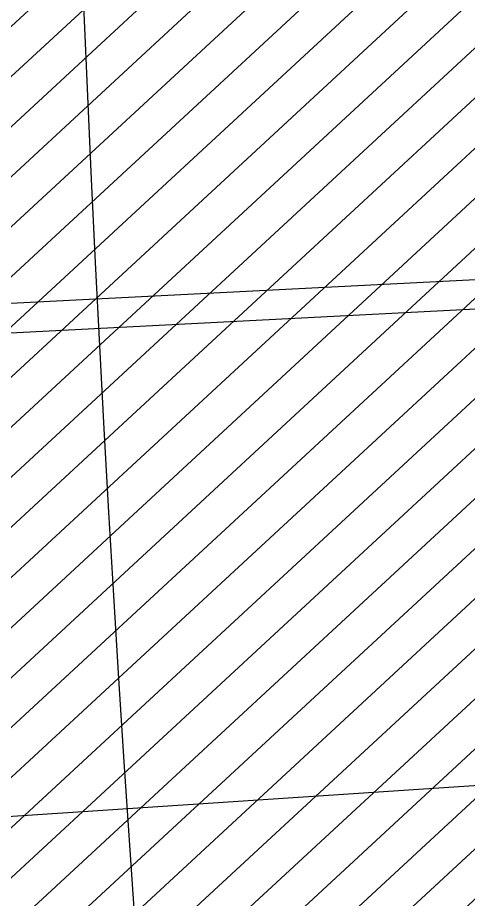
# Model space of a CAD drawing. Extents: x -678889171 to 586587, y -792238163 to 335485.
# Drawn here: x -678760389 to -678751703, y -792093239 to -792076252 of the extents above; entities that cross this region are included whole.
import ezdxf
from ezdxf.enums import TextEntityAlignment as Align

# ---------------------------------------------------------------- set-up
doc = ezdxf.new("R2010")
doc.units = 0
doc.header["$MEASUREMENT"] = 0
for name, color, linetype in [('A-FLOR-PATT', 252, 'Continuous'), ('A-SITE-PATT', 252, 'Continuous'), ('A-WALL', 252, 'Continuous')]:
    doc.layers.add(name, color=color, linetype=linetype)
doc.layers.add('BASEMENT3 LAYOUT$0$TEXT6', color=252, linetype='Continuous', lineweight=0)
doc.styles.add('Ground floor Towers$0$$Bas01-Rname$0$EN-SC', font='swissc.ttf')
doc.styles.add('Ground floor Towers$0$$Bas01-Rname$0$EN-SCL', font='swisscl.ttf')
doc.styles.add('Ground floor Towers$0$04-Ground Floor$0$V2-lower ground$0$LEVEL  FOR LICENSE LOWER GR$0$$LG- LEVEL$0$AR-SR', font='sarb.shx')

# ---------------------------------------------------------------- blocks, each defined once
blk = doc.blocks.new('A$C61C61320')
at = {"layer": 'BASEMENT3 LAYOUT$0$TEXT6'}
h = blk.add_hatch(dxfattribs=at)
h.set_pattern_fill('JIS_WOOD', color=256, scale=1000, style=0)
h.set_pattern_definition([(45, (-843775.3736575155, -469599.9160835323), (-499.9999991609842, 499.9999991609843), [])])
h.paths.add_polyline_path([(-48073.17453308101, -174366.9252005816), (-52827.70401773683, -137283.3745918828), (-21470.42890679266, -134427.2130430685), (-18376.25980977295, -161775.8762387046), (-18368.17453308101, -175467.8413407506), (-18518.17453308101, -176466.9552695606), (-18518.17453308101, -178386.9252005816), (-18368.17453308101, -183011.1167942794), (-18362.29752682254, -198446.5368052525), (-18168.17453308101, -202281.2411916029), (-18360.0892563893, -208926.9252005816), (-21225.79736915685, -208049.6763489796), (-45692.61271465314, -203035.1575495943), (-55544.17996463575, -201566.2036034855), (-64372.75623362488, -200382.3687026045), (-73244.07786642597, -199325.5838570178), (-82129.48166527948, -198394.9150768394), (-90383.39706973708, -197394.4851778569), (-93352.28011348587, -194591.9241360954), (-93352.28011348587, -177285.8004086108), (-93172.93907456682, -174906.1366184817), (-50378.17453308101, -174866.9252005816)])
blk = doc.blocks.new('GR')
at = {"layer": 'A-FLOR-PATT'}
for p, q in [((36003.08842770266, 103741.1044731623), (107418.7258324164, 110300.5037897862)), ((36059.7741112865, 103178.3410056841), (114175, 110350)), ((37073.17227562796, 93888.68983819892), (114095, 102135))]:
    blk.add_line(p, q, dxfattribs=at)
for centre, radius, start, end in [((687279.656740699, 163488.6097753342), 649022.5456272444, 169.8809308091749, 188.016783999427), ((632160.654919429, 163506.251165366), 605195.8226879981, 171.0737824436527, 190.1263033448895), ((632160.6549194276, 163506.2511653661), 599695.8226879967, 171.0616030214717, 190.2201678661017), ((632160.6549194327, 163506.2511653659), 599145.8226880017, 171.0631954506245, 190.2296506374575)]:
    blk.add_arc(centre, radius, start, end, dxfattribs=at)
at = {"layer": 'A-FLOR-PATT', "style": 'Ground floor Towers$0$04-Ground Floor$0$V2-lower ground$0$LEVEL  FOR LICENSE LOWER GR$0$$LG- LEVEL$0$AR-SR', "flags": 12}
for tag, p in [('L', (30296.07288644527, 72859.53473235783)), ('P', (30237.50458115668, 72203.99769414036))]:
    blk.add_attdef(tag, text='', height=500, dxfattribs=at).set_placement(p, align=Align.RIGHT)
at = {"layer": 'A-FLOR-PATT'}
for tag, p, height, style in [('N', (85492.25876324323, 56633.4995742733), 250, 'Ground floor Towers$0$$Bas01-Rname$0$EN-SC'), ('N', (89389.48149106537, 56633.4995742733), 250, 'Ground floor Towers$0$$Bas01-Rname$0$EN-SC'), ('N', (94597.61363499537, 56633.4995742733), 250, 'Ground floor Towers$0$$Bas01-Rname$0$EN-SC'), ('AN', (85922.66280553787, 56313.08159666645), 200, 'Ground floor Towers$0$$Bas01-Rname$0$EN-SCL'), ('AN', (89819.88553336001, 56313.08159666645), 200, 'Ground floor Towers$0$$Bas01-Rname$0$EN-SCL'), ('AN', (95028.01767729002, 56313.08159666645), 200, 'Ground floor Towers$0$$Bas01-Rname$0$EN-SCL'), ('SN', (85299.47460008037, 56025.08594095582), 200, 'Ground floor Towers$0$$Bas01-Rname$0$EN-SCL'), ('SN', (89196.69732790251, 56025.08594095582), 200, 'Ground floor Towers$0$$Bas01-Rname$0$EN-SCL'), ('SN', (94404.82947183252, 56025.08594095582), 200, 'Ground floor Towers$0$$Bas01-Rname$0$EN-SCL'), ('F', (85927.04975899268, 56008.67972904726), 200, 'Ground floor Towers$0$$Bas01-Rname$0$EN-SCL'), ('F', (89824.27248681482, 56008.67972904726), 200, 'Ground floor Towers$0$$Bas01-Rname$0$EN-SCL'), ('F', (95032.40463074483, 56008.67972904726), 200, 'Ground floor Towers$0$$Bas01-Rname$0$EN-SCL')]:
    blk.add_attdef(tag, p, '', height=height, dxfattribs=dict(at, style=style))
at = {"layer": 'A-FLOR-PATT', "style": 'Ground floor Towers$0$$Bas01-Rname$0$EN-SCL', "width": 0.8}
for p in [(85305.16036184286, 56295.1433535593), (89202.383089665, 56295.1433535593), (94410.51523359501, 56295.1433535593)]:
    blk.add_attdef('FN', p, '', height=250, dxfattribs=at)

msp = doc.modelspace()

# ---------------------------------------------------------------- block references
at = {"layer": 'A-SITE-PATT', "rotation": 357.6731745000001}
msp.add_blockref('A$C61C61320', (-678706236.4347705, -791940527.995869, -212772), dxfattribs=at)

# ---------------------------------------------------------------- next in the draw order: block references
at = {"layer": 'A-WALL', "rotation": 357.6731745000001}
msp.add_blockref('GR', (-678804025.0995113, -792184118.4910543, -212772), dxfattribs=at)

doc.saveas('drawing.dxf')
